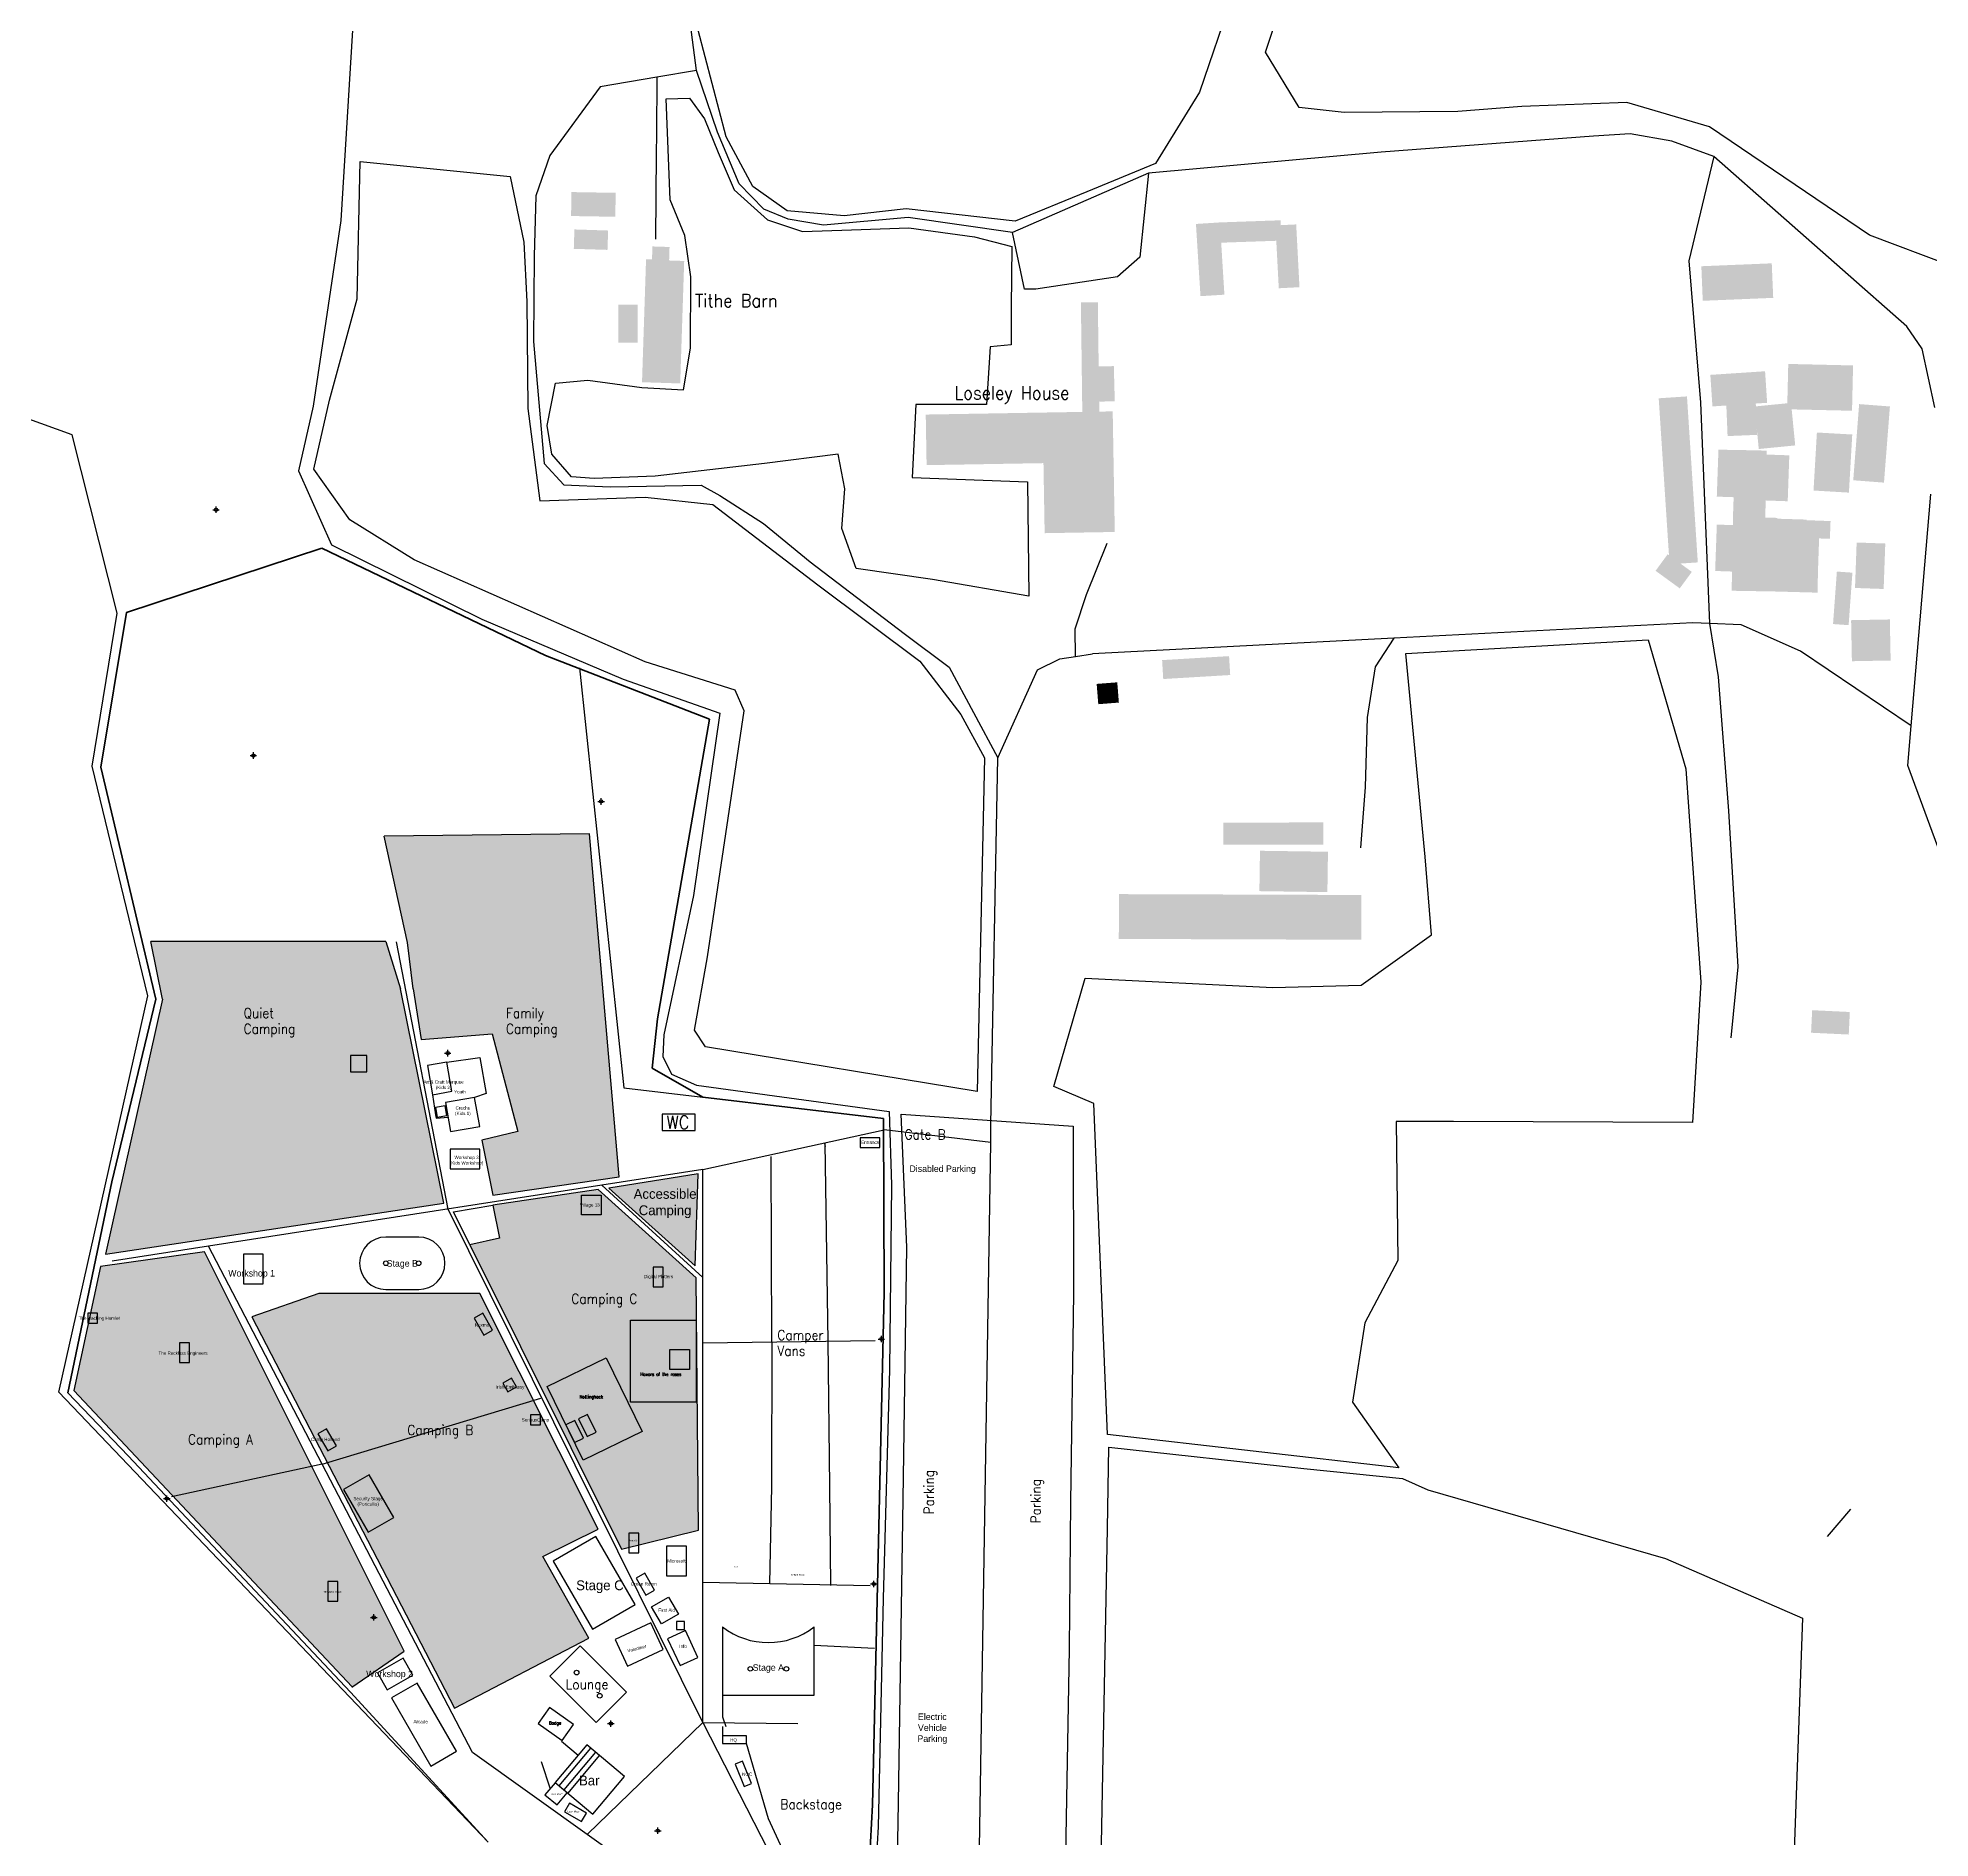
# Model space of a CAD drawing. Header units: metres. Extents: x 495416 to 499623, y 145710 to 148340.
# Drawn here: x 497187 to 497764, y 146727 to 147276 of the extents above; entities that cross this region are included whole.
import ezdxf
from ezdxf.enums import TextEntityAlignment as Align

# ---------------------------------------------------------------- set-up
doc = ezdxf.new("R2010")
doc.units = ezdxf.units.M
doc.header["$PDMODE"] = 34
for name, color, linetype, lineweight, true_color in [('Areas - Camping', 56, 'Continuous', 25, 0x808000), ('Buildings', 253, 'Continuous', 25, 0xa0a0a4), ('Fence (Heras)', 6, 'Continuous', 25, 0xff00ff), ('Fence (picket)', 6, 'Continuous', 25, 0xff00ff), ('Fields', 87, 'Continuous', 25, 0x476d46), ('Labels', 178, 'Continuous', 25, 0x000000), ('License Perimeter', 1, 'Continuous', 40, 0xff0000), ('Paths - Euromat', 16, 'Continuous', 25, 0x800000), ('Paths - Fire Lane', 96, 'Continuous', 25, 0x008000), ('Tents', 136, 'Continuous', 25, 0x008080), ('Tents - Internal Layout', 136, 'Continuous', 25, 0x008080), ('Toilets', 4, 'Continuous', 25, 0x00ffff), ('Trees', 96, 'Continuous', 25, 0x008000), ('Villages', 116, 'Continuous', 25, 0x008040), ('Water - Taps', 5, 'Continuous', 25, 0x0000ff)]:
    doc.layers.add(name, color=color, linetype=linetype, lineweight=lineweight, true_color=true_color)
doc.layers.add('Roads', color=56, linetype='Continuous', true_color=0x808000)
doc.styles.add('textstyle1', font='Standard')
doc.styles.add('textstyle10', font='')
doc.styles.add('textstyle11', font='')
doc.styles.add('textstyle12', font='')
doc.styles.add('textstyle13', font='')
doc.styles.add('textstyle14', font='')
doc.styles.add('textstyle2', font='')
doc.styles.add('textstyle25', font='Standard')
doc.styles.add('textstyle26', font='Standard')
doc.styles.add('textstyle27', font='Standard')
doc.styles.add('textstyle29', font='Standard')
doc.styles.add('textstyle3', font='')
doc.styles.add('textstyle30', font='Standard')
doc.styles.add('textstyle32', font='Standard')
doc.styles.add('textstyle33', font='Standard')
doc.styles.add('textstyle34', font='Standard')
doc.styles.add('textstyle35', font='Standard')
doc.styles.add('textstyle36', font='Standard')
doc.styles.add('textstyle37', font='Standard')
doc.styles.add('textstyle38', font='Standard')
doc.styles.add('textstyle4', font='')
doc.styles.add('textstyle44', font='Standard')
doc.styles.add('textstyle46', font='')
doc.styles.add('textstyle48', font='')
doc.styles.add('textstyle5', font='')
doc.styles.add('textstyle50', font='Standard')
doc.styles.add('textstyle52', font='Standard')
doc.styles.add('textstyle53', font='standard')
doc.styles.add('textstyle54', font='')
doc.styles.add('textstyle55', font='')
doc.styles.add('textstyle56', font='')
doc.styles.add('textstyle57', font='')
doc.styles.add('textstyle58', font='')
doc.styles.add('textstyle59', font='')
doc.styles.add('textstyle6', font='')
doc.styles.add('textstyle60', font='')
doc.styles.add('textstyle61', font='')
doc.styles.add('textstyle64', font='')
doc.styles.add('textstyle65', font='')
doc.styles.add('textstyle66', font='')
doc.styles.add('textstyle67', font='')
doc.styles.add('textstyle68', font='')
doc.styles.add('textstyle69', font='')
doc.styles.add('textstyle7', font='')
doc.styles.add('textstyle70', font='')
doc.styles.add('textstyle71', font='')
doc.styles.add('textstyle72', font='')
doc.styles.add('textstyle75', font='')
doc.styles.add('textstyle76', font='')
doc.styles.add('textstyle77', font='')
doc.styles.add('textstyle78', font='')
doc.styles.add('textstyle79', font='')
doc.styles.add('textstyle8', font='')
doc.styles.add('textstyle9', font='')
doc.styles.get('textstyle10').set_extended_font_data('Inconsolata')
doc.styles.get('textstyle11').set_extended_font_data('Inconsolata')
doc.styles.get('textstyle12').set_extended_font_data('Inconsolata')
doc.styles.get('textstyle13').set_extended_font_data('Inconsolata')
doc.styles.get('textstyle14').set_extended_font_data('Inconsolata')
doc.styles.get('textstyle2').set_extended_font_data('Inconsolata')
doc.styles.get('textstyle3').set_extended_font_data('Inconsolata')
doc.styles.get('textstyle4').set_extended_font_data('Inconsolata')
doc.styles.get('textstyle46').set_extended_font_data('Inconsolata')
doc.styles.get('textstyle48').set_extended_font_data('Inconsolata')
doc.styles.get('textstyle5').set_extended_font_data('Inconsolata')
doc.styles.get('textstyle54').set_extended_font_data('Inconsolata')
doc.styles.get('textstyle55').set_extended_font_data('Inconsolata')
doc.styles.get('textstyle56').set_extended_font_data('Inconsolata')
doc.styles.get('textstyle57').set_extended_font_data('Inconsolata')
doc.styles.get('textstyle58').set_extended_font_data('Inconsolata')
doc.styles.get('textstyle59').set_extended_font_data('Inconsolata')
doc.styles.get('textstyle6').set_extended_font_data('Inconsolata')
doc.styles.get('textstyle60').set_extended_font_data('Inconsolata')
doc.styles.get('textstyle61').set_extended_font_data('Inconsolata')
doc.styles.get('textstyle64').set_extended_font_data('Inconsolata')
doc.styles.get('textstyle65').set_extended_font_data('Inconsolata')
doc.styles.get('textstyle66').set_extended_font_data('Inconsolata')
doc.styles.get('textstyle67').set_extended_font_data('Inconsolata')
doc.styles.get('textstyle68').set_extended_font_data('Inconsolata')
doc.styles.get('textstyle69').set_extended_font_data('Inconsolata')
doc.styles.get('textstyle7').set_extended_font_data('Inconsolata')
doc.styles.get('textstyle70').set_extended_font_data('Inconsolata')
doc.styles.get('textstyle71').set_extended_font_data('Inconsolata')
doc.styles.get('textstyle72').set_extended_font_data('Inconsolata')
doc.styles.get('textstyle75').set_extended_font_data('Inconsolata')
doc.styles.get('textstyle76').set_extended_font_data('Inconsolata')
doc.styles.get('textstyle77').set_extended_font_data('Inconsolata')
doc.styles.get('textstyle78').set_extended_font_data('Inconsolata')
doc.styles.get('textstyle79').set_extended_font_data('Inconsolata')
doc.styles.get('textstyle8').set_extended_font_data('Inconsolata')
doc.styles.get('textstyle9').set_extended_font_data('Inconsolata')

# ---------------------------------------------------------------- blocks, each defined once
blk = doc.blocks.new('MS MiniSwirl')
at = {"layer": 'Tents'}
for p, q in [((10.38, 0), (-10.38, 0)), ((-10.38, 0), (-10.38, -28)), ((-10.38, -28), (10.38, -28))]:
    blk.add_line(p, q, dxfattribs=at)
for centre in [(-2.38, -8.5), (-2.38, -19.5)]:
    blk.add_circle(centre, 0.7, dxfattribs=at)
blk.add_arc((28.63, -14), 23.01, 142.51732, 217.48268, dxfattribs=at)
blk = doc.blocks.new('Tent (15x24)')
at = {"layer": 'Tents'}
for p, q in [((7.5, 0), (-7.5, 0)), ((-7.5, 0), (-7.5, -24)), ((7.5, -24), (7.5, 0)), ((-7.5, -24), (7.5, -24))]:
    blk.add_line(p, q, dxfattribs=at)
blk = doc.blocks.new('Tent (6x9)')
at = {"layer": 'Tents'}
for p, q in [((3, 0), (-3, 0)), ((-3, 0), (-3, -9)), ((3, -9), (3, 0)), ((-3, -9), (3, -9))]:
    blk.add_line(p, q, dxfattribs=at)
blk = doc.blocks.new('Tent (3x6)')
at = {"layer": 'Tents'}
for p, q in [((1.5, 0), (-1.5, 0)), ((-1.5, 0), (-1.5, -6)), ((1.5, -6), (1.5, 0)), ((-1.5, -6), (1.5, -6))]:
    blk.add_line(p, q, dxfattribs=at)
blk = doc.blocks.new('Tent (9x12)')
at = {"layer": 'Tents'}
for p, q in [((4.5, 0), (-4.5, 0)), ((-4.5, 0), (-4.5, -12)), ((4.5, -12), (4.5, 0)), ((-4.5, -12), (4.5, -12))]:
    blk.add_line(p, q, dxfattribs=at)
blk = doc.blocks.new('Toilet Block')
at = {"layer": 'Toilets'}
blk.add_lwpolyline([(-5, 0), (-5, -5), (5, -5), (5, 0), (-5, 0)], dxfattribs=at)
at = {"layer": 'Toilets', "style": 'textstyle1'}
blk.add_text('WC', height=4, dxfattribs=at).set_placement((-0.25, -2.48), align=Align.MIDDLE_CENTER)
blk = doc.blocks.new('Tent (9x9)')
at = {"layer": 'Tents'}
for p, q in [((4.5, 0), (-4.5, 0)), ((-4.5, 0), (-4.5, -9)), ((4.5, -9), (4.5, 0)), ((-4.5, -9), (4.5, -9))]:
    blk.add_line(p, q, dxfattribs=at)
blk = doc.blocks.new('Tent (15x15)')
at = {"layer": 'Tents'}
for p, q in [((7.5, 0), (-7.5, 0)), ((-7.5, 0), (-7.5, -15)), ((7.5, -15), (7.5, 0)), ((-7.5, -15), (7.5, -15))]:
    blk.add_line(p, q, dxfattribs=at)
blk = doc.blocks.new('MS Tent (13x20)')
at = {"layer": 'Tents'}
for p, q in [((6.5, 0), (-6.5, 0)), ((-6.5, 0), (-6.5, -20)), ((6.5, -20), (6.5, 0)), ((-6.5, -20), (6.5, -20))]:
    blk.add_line(p, q, dxfattribs=at)
for centre in [(0, -5), (0, -15)]:
    blk.add_circle(centre, 0.7, dxfattribs=at)
blk = doc.blocks.new('Cold Room (4.8x4.8)')
at = {"layer": 'Tents'}
for p, q in [((2.4, 0), (-2.4, 0)), ((-2.4, 0), (-2.4, -4.8)), ((2.4, -4.8), (2.4, 0)), ((-2.4, -4.8), (2.4, -4.8))]:
    blk.add_line(p, q, dxfattribs=at)
blk = doc.blocks.new('MS Marooned 16x26')
at = {"layer": 'Tents'}
for p, q in [((5, 0), (-5, 0)), ((-5, -16), (5, -16))]:
    blk.add_line(p, q, dxfattribs=at)
for centre in [(-5, -8), (5, -8)]:
    blk.add_circle(centre, 0.7, dxfattribs=at)
for centre, start, end in [((-5, -8), 90, 180), ((5, -8), 0, 90), ((-5, -8), 180, 270), ((5, -8), 270, 0)]:
    blk.add_arc(centre, 8, start, end, dxfattribs=at)
blk = doc.blocks.new('Cabin 2.4x7.3')
at = {"layer": 'Tents'}
for p, q in [((1.2, 0), (-1.2, 0)), ((-1.2, 0), (-1.2, -7.3)), ((1.2, -7.3), (1.2, 0)), ((-1.2, -7.3), (1.2, -7.3))]:
    blk.add_line(p, q, dxfattribs=at)
blk = doc.blocks.new('Village Area (20x24)')
at = {"layer": 'Villages'}
for p, q in [((-12, 0), (13, 0)), ((-12, -20), (-12, 0)), ((13, 0), (13, -20)), ((13, -20), (-12, -20))]:
    blk.add_line(p, q, dxfattribs=at)
blk = doc.blocks.new('Tent (6x6)')
at = {"layer": 'Tents'}
for p, q in [((-3, 0), (3, 0)), ((-3, -6), (-3, 0)), ((3, 0), (3, -6)), ((3, -6), (-3, -6))]:
    blk.add_line(p, q, dxfattribs=at)
blk = doc.blocks.new('NOC DC')
at = {"layer": 'Tents'}
for p, q in [((1.2, 0), (-1.2, 0)), ((-1.2, 0), (-1.2, -2.4)), ((1.2, -2.4), (1.2, 0)), ((-1.2, -2.4), (1.2, -2.4))]:
    blk.add_line(p, q, dxfattribs=at)
blk = doc.blocks.new('Tent (9x24)')
at = {"layer": 'Tents'}
for p, q in [((4.5, 0), (-4.5, 0)), ((-4.5, 0), (-4.5, -24)), ((4.5, -24), (4.5, 0)), ((-4.5, -24), (4.5, -24))]:
    blk.add_line(p, q, dxfattribs=at)
blk = doc.blocks.new('Tent (3x3)')
at = {"layer": 'Tents'}
for p, q in [((1.5, 0), (-1.5, 0)), ((-1.5, 0), (-1.5, -3)), ((1.5, -3), (1.5, 0)), ((-1.5, -3), (1.5, -3))]:
    blk.add_line(p, q, dxfattribs=at)
blk = doc.blocks.new('Tent (9x15)')
at = {"layer": 'Tents'}
for p, q in [((4.5, 0), (-4.5, 0)), ((-4.5, 0), (-4.5, -15)), ((4.5, -15), (4.5, 0)), ((-4.5, -15), (4.5, -15))]:
    blk.add_line(p, q, dxfattribs=at)

msp = doc.modelspace()

# ---------------------------------------------------------------- hatches: boundary and pattern name
at = {"layer": 'Areas - Camping'}
for points in [[(497364.54, 146928.59), (497355.51, 147033.1), (497292.88, 147032.47), (497300, 147000), (497301.68, 146985.89), (497304.19, 146970.49), (497325.8, 146972.16), (497333.67, 146942.36), (497322.65, 146939.74), (497326, 146923)], [(497225.33, 146982.71), (497221.74, 147000.34), (497293.4, 147000.34), (497297.83, 146985.89), (497311.06, 146920.59), (497207.91, 146905.02)], [(497361.35, 146925.17), (497387.73, 146901.44), (497388.56, 146929.49)], [(497365.23, 146815.05), (497388.67, 146820.91), (497388, 146897.82), (497358.14, 146924.75), (497326, 146919.9), (497328, 146909.9), (497319, 146907.9)], [(497206.41, 146901.3), (497198.31, 146863.48), (497283.11, 146773.08), (497299, 146784), (497238.08, 146905.76)], [(497322, 146893), (497273, 146893), (497252.58, 146885.91), (497314.33, 146766.61), (497355.26, 146788), (497341.3, 146812.89), (497358.16, 146821.15)]]:
    msp.add_hatch(color=256, dxfattribs=at).paths.add_polyline_path(points, flags=0)
at = {"layer": 'Buildings'}
for points in [[(497349.98, 147228.77), (497363.47, 147228.54), (497363.34, 147221.24), (497349.86, 147221.47)], [(497350.88, 147217.38), (497361.16, 147217.05), (497360.96, 147211.15), (497350.69, 147211.47)], [(497540.37, 147219.05), (497547.67, 147219.52), (497566.18, 147220.17), (497566.24, 147218.68), (497570.93, 147218.91), (497571.93, 147199.77), (497565.62, 147199.45), (497564.86, 147213.92), (497548.06, 147213.34), (497549.05, 147197.49), (497541.75, 147197.04)], [(497384.35, 147207.77), (497383.13, 147170.43), (497371.49, 147170.81), (497372.72, 147208.3), (497374.54, 147208.24), (497374.66, 147212.2), (497379.88, 147212.03), (497379.75, 147207.92)], [(497694.45, 147206.16), (497715.92, 147207.05), (497716.36, 147196.52), (497694.88, 147195.63)], [(497364.28, 147194.41), (497370.12, 147194.41), (497370.13, 147182.87), (497364.29, 147182.88)], [(497510.86, 147164.89), (497510.89, 147161.85), (497514.99, 147161.92), (497515.62, 147125.16), (497494.24, 147124.79), (497493.88, 147146.14), (497458.25, 147145.53), (497457.99, 147160.95), (497505.72, 147161.76), (497505.29, 147195.12), (497510.46, 147195.18), (497510.71, 147175.6), (497515.33, 147175.72), (497515.62, 147165.01)], [(497720.66, 147164.39), (497720.95, 147176.38), (497740.71, 147175.92), (497740.39, 147162.11), (497721.99, 147162.53), (497723.07, 147151.54), (497711.96, 147150.45), (497711.36, 147156.5), (497711.44, 147154.76), (497702.45, 147154.39), (497702.07, 147163.71), (497697.83, 147163.43), (497697.19, 147173.05), (497713.88, 147174.15), (497714.51, 147164.53), (497711.05, 147164.31), (497711.08, 147163.45)], [(497688.06, 147115.53), (497691.55, 147113), (497687.87, 147107.97), (497680.5, 147113.32), (497684.17, 147118.35), (497684.58, 147118.06), (497681.45, 147165.91), (497690.07, 147166.48), (497693.37, 147115.88)], [(497751.94, 147163.42), (497750.13, 147140.2), (497740.76, 147140.92), (497742.56, 147164.14)], [(497729.68, 147155.48), (497740.46, 147154.87), (497739.44, 147137.16), (497728.65, 147137.79)], [(497729.88, 147106.66), (497717.21, 147107.01), (497703.7, 147107.24), (497703.8, 147113.09), (497698.66, 147113.27), (497699.17, 147127.42), (497704.05, 147127.24), (497704.09, 147129.7), (497704.3, 147135.76), (497699.16, 147135.93), (497699.67, 147150.25), (497704.78, 147150.15), (497704.78, 147150.17), (497714.34, 147149.96), (497714.32, 147148.76), (497721.27, 147148.52), (497720.78, 147134.52), (497714.05, 147134.76), (497713.96, 147129.52), (497717.62, 147129.46), (497717.61, 147129.2), (497726.55, 147128.93), (497726.55, 147128.75), (497733.84, 147128.48), (497733.64, 147123.07), (497730.36, 147123.19), (497730.01, 147113.37)], [(497750.53, 147121.64), (497750.03, 147107.78), (497741.3, 147108.09), (497741.8, 147121.95)], [(497740.51, 147112.75), (497739.35, 147096.75), (497734.6, 147097.09), (497735.77, 147113.09)], [(497751.92, 147098.49), (497752.16, 147085.98), (497740.35, 147085.76), (497740.11, 147098.27)], [(497530.05, 147086.1), (497550.47, 147087.31), (497550.81, 147081.55), (497530.39, 147080.33)], [(497510.59, 147072.66), (497510.1, 147078.84), (497516.38, 147079.33), (497516.87, 147073.15)], [(497548.67, 147036.57), (497579.2, 147036.61), (497579.2, 147029.86), (497548.68, 147029.83)], [(497559.89, 147027.98), (497580.62, 147027.68), (497580.44, 147015.37), (497559.71, 147015.67)], [(497516.9, 147014.76), (497590.81, 147014.5), (497590.77, 147000.85), (497516.85, 147001.11)], [(497727.9, 146972.51), (497728.24, 146979.38), (497739.72, 146978.83), (497739.39, 146971.96)]]:
    msp.add_hatch(color=256, dxfattribs=at).paths.add_polyline_path(points, flags=0)

# ---------------------------------------------------------------- linework, layer by layer
at = {"layer": 'Areas - Camping'}
for p, q in [((497355.51, 147033.1), (497292.88, 147032.47)), ((497364.54, 146928.59), (497355.51, 147033.1)), ((497300, 147000), (497292.88, 147032.47)), ((497293.4, 147000.34), (497221.74, 147000.34)), ((497225.33, 146982.71), (497221.74, 147000.34)), ((497293.4, 147000.34), (497297.83, 146985.89)), ((497301.68, 146985.89), (497300, 147000)), ((497225.33, 146982.71), (497207.91, 146905.02)), ((497311.06, 146920.59), (497297.83, 146985.89)), ((497301.68, 146985.89), (497304.19, 146970.49)), ((497304.19, 146970.49), (497325.8, 146972.16)), ((497325.8, 146972.16), (497333.67, 146942.36)), ((497333.67, 146942.36), (497322.65, 146939.74)), ((497322.65, 146939.74), (497326, 146923)), ((497388.56, 146929.49), (497361.35, 146925.17)), ((497387.73, 146901.44), (497388.56, 146929.49)), ((497326, 146923), (497364.54, 146928.59)), ((497358.14, 146924.75), (497326, 146919.9)), ((497358.14, 146924.75), (497388, 146897.82)), ((497361.35, 146925.17), (497387.73, 146901.44)), ((497207.91, 146905.02), (497311.06, 146920.59)), ((497326, 146919.9), (497328, 146909.9)), ((497238.08, 146905.76), (497206.41, 146901.3)), ((497299, 146784), (497238.08, 146905.76)), ((497328, 146909.9), (497319, 146907.9)), ((497319, 146907.9), (497365.23, 146815.05)), ((497206.41, 146901.3), (497198.31, 146863.48)), ((497388.67, 146820.91), (497388, 146897.82)), ((497273, 146893), (497252.58, 146885.91)), ((497322, 146893), (497273, 146893)), ((497358.16, 146821.15), (497322, 146893)), ((497252.58, 146885.91), (497314.33, 146766.61)), ((497198.31, 146863.48), (497283.11, 146773.08)), ((497341.3, 146812.89), (497358.16, 146821.15)), ((497365.23, 146815.05), (497388.67, 146820.91)), ((497355.26, 146788), (497341.3, 146812.89)), ((497314.33, 146766.61), (497355.26, 146788)), ((497283, 146773), (497299, 146784))]:
    msp.add_line(p, q, dxfattribs=at)
at = {"layer": 'Fence (Heras)'}
for p, q in [((497214.37, 147100.61), (497273.91, 147120.22)), ((497206.48, 147053.51), (497214.37, 147100.61)), ((497352.38, 147083.79), (497365.93, 146955.67)), ((497223.22, 146982.74), (497206.48, 147053.51)), ((497209.83, 146927.03), (497223.22, 146982.74)), ((497287.61, 146965.56), (497282.61, 146965.56)), ((497282.61, 146965.56), (497282.61, 146960.56)), ((497287.61, 146960.56), (497287.61, 146965.56)), ((497282.61, 146960.56), (497287.61, 146960.56)), ((497365.93, 146955.67), (497445.11, 146946.39)), ((497445.11, 146946.39), (497445.35, 146893.31)), ((497196.44, 146862.71), (497209.83, 146927.03)), ((497314, 146917.9), (497326, 146919.9)), ((497319, 146907.9), (497314, 146917.9)), ((497326, 146919.9), (497328, 146909.9)), ((497328, 146909.9), (497319, 146907.9)), ((497445.35, 146893.31), (497441.76, 146737.18)), ((497214.85, 146843.58), (497196.44, 146862.71)), ((497282.59, 146771.49), (497214.85, 146843.58)), ((497442.37, 146784.85), (497424, 146785.68)), ((497282.59, 146771.49), (497324.6, 146725.73)), ((497396, 146770.62), (497396, 146764)), ((497396, 146764), (497397, 146761)), ((497346.96, 146756.54), (497352.02, 146752.29)), ((497396, 146761), (497396, 146758)), ((497410, 146732.9), (497403.3, 146755.8)), ((497340.77, 146750.33), (497343.45, 146742.04)), ((497429, 146691.9), (497410, 146732.9)), ((497441.76, 146737.18), (497439.13, 146689.84))]:
    msp.add_line(p, q, dxfattribs=at)
at = {"layer": 'Fence (picket)'}
for p, q in [((497311.95, 146963.52), (497322, 146965)), ((497322, 146965), (497324, 146954)), ((497307.61, 146953.62), (497308.54, 146947.52)), ((497324, 146954), (497320.43, 146952.78)), ((497308.54, 146947.52), (497308.74, 146946.44)), ((497308.74, 146946.44), (497312.35, 146946.79))]:
    msp.add_line(p, q, dxfattribs=at)
at = {"layer": 'Fields'}
for p, q in [((497578.76, 147368.14), (497541.42, 147259.27)), ((497285.05, 147308.38), (497279.69, 147220.13)), ((497561.57, 147271.45), (497569.67, 147295.42)), ((497397.15, 147245.58), (497388.57, 147278.17)), ((497571.84, 147254.57), (497561.57, 147271.45)), ((497541.42, 147259.27), (497528.06, 147237.44)), ((497378.82, 147257.16), (497386, 147257.4)), ((497380.09, 147226.4), (497378.82, 147257.16)), ((497386, 147257.4), (497390.58, 147251.09)), ((497585.6, 147253.05), (497571.84, 147254.57)), ((497620.22, 147253.31), (497585.6, 147253.05)), ((497639.7, 147254.87), (497620.22, 147253.31)), ((497671.71, 147256.07), (497639.7, 147254.87)), ((497696.93, 147248.62), (497671.71, 147256.07)), ((497390.58, 147251.09), (497394.75, 147240.81)), ((497745.72, 147215.6), (497696.93, 147248.62)), ((497394.75, 147240.81), (497399.63, 147229.49)), ((497405.3, 147230.45), (497397.15, 147245.58)), ((497284.68, 147196.24), (497285.57, 147238.07)), ((497285.57, 147238.07), (497331.25, 147233.47)), ((497528.06, 147237.44), (497507.13, 147228.81)), ((497331.25, 147233.47), (497335.43, 147213.48)), ((497399.63, 147229.49), (497409.7, 147220.29)), ((497415.79, 147223.01), (497405.3, 147230.45)), ((497507.13, 147228.81), (497485.3, 147219.87)), ((497384.56, 147215.55), (497380.09, 147226.4)), ((497433.13, 147221.56), (497415.79, 147223.01)), ((497452, 147223.7), (497433.13, 147221.56)), ((497485.3, 147219.87), (497452, 147223.7)), ((497279.69, 147220.13), (497271.19, 147163.55)), ((497409.7, 147220.29), (497420.44, 147216.72)), ((497420.44, 147216.72), (497435.37, 147217.3)), ((497435.37, 147217.3), (497452.82, 147217.92)), ((497452.82, 147217.92), (497472.87, 147215.1)), ((497335.43, 147213.48), (497336.34, 147195.39)), ((497386.35, 147202.92), (497384.56, 147215.55)), ((497472.87, 147215.1), (497484.27, 147212.22)), ((497484.27, 147212.22), (497484.05, 147193.73)), ((497769.98, 147206.52), (497745.72, 147215.6)), ((497386.28, 147181.23), (497386.35, 147202.92)), ((497276.26, 147165.33), (497284.68, 147196.24)), ((497336.34, 147195.39), (497336.68, 147162.83)), ((497484.05, 147193.73), (497484.07, 147182.22)), ((497384.09, 147168.51), (497386.28, 147181.23)), ((497477.58, 147181.61), (497476.55, 147163.98)), ((497484.07, 147182.22), (497477.58, 147181.61)), ((497345.15, 147170.49), (497355.02, 147171.44)), ((497355.02, 147171.44), (497371.47, 147169.24)), ((497197.75, 147154.79), (497156.85, 147169.44)), ((497271.44, 147144.34), (497276.26, 147165.33)), ((497342.58, 147157.57), (497345.15, 147170.49)), ((497371.47, 147169.24), (497384.09, 147168.51)), ((497271.19, 147163.55), (497266.78, 147143.82)), ((497336.68, 147162.83), (497340.31, 147134.69)), ((497454.92, 147164.05), (497453.89, 147141.77)), ((497476.55, 147163.98), (497454.92, 147164.05)), ((497211.51, 147100.38), (497197.75, 147154.79)), ((497344.01, 147148.88), (497342.58, 147157.57)), ((497349.96, 147141.93), (497344.01, 147148.88)), ((497431.24, 147148.89), (497408.87, 147146.04)), ((497433.28, 147138.28), (497431.24, 147148.89)), ((497266.78, 147143.82), (497276.77, 147121.27)), ((497282.44, 147128.86), (497271.44, 147144.34)), ((497375.47, 147142.22), (497356.95, 147141.48)), ((497408.87, 147146.04), (497375.47, 147142.22)), ((497356.95, 147141.48), (497349.96, 147141.93)), ((497432.45, 147126.17), (497433.28, 147138.28)), ((497453.89, 147141.77), (497489.03, 147140.41)), ((497489.03, 147140.41), (497489.41, 147105.58)), ((497340.31, 147134.69), (497372.48, 147135.74)), ((497372.48, 147135.74), (497393.07, 147133.55)), ((497393.07, 147133.55), (497425.05, 147109.08)), ((497302.02, 147116.71), (497282.44, 147128.86)), ((497436.75, 147114.06), (497432.45, 147126.17)), ((497276.77, 147121.27), (497322.66, 147098.56)), ((497372.43, 147085.6), (497302.02, 147116.71)), ((497460, 147110.63), (497436.75, 147114.06)), ((497425.05, 147109.08), (497456.21, 147085.8)), ((497489.41, 147105.58), (497460, 147110.63)), ((497203.83, 147053.81), (497211.51, 147100.38)), ((497322.66, 147098.56), (497365.78, 147080.28)), ((497604.33, 147088.09), (497678.27, 147092.31)), ((497678.27, 147092.31), (497689.72, 147052.95)), ((497399.93, 147076.98), (497372.43, 147085.6)), ((497456.21, 147085.8), (497468.69, 147069.53)), ((497610.29, 147026.18), (497604.33, 147088.09)), ((497365.78, 147080.28), (497395.25, 147069.9)), ((497402.64, 147070.66), (497399.93, 147076.98)), ((497395.25, 147069.9), (497387.16, 147014.3)), ((497391.49, 146995.64), (497402.64, 147070.66)), ((497468.69, 147069.53), (497475.92, 147056.33)), ((497475.92, 147056.33), (497473.66, 146954.62)), ((497220.85, 146983.74), (497203.83, 147053.81)), ((497689.72, 147052.95), (497694.33, 146987.9)), ((497612.15, 147002.35), (497610.29, 147026.18)), ((497387.16, 147014.3), (497378.11, 146971.88)), ((497590.77, 146987.06), (497612.15, 147002.35)), ((497387.53, 146973.28), (497391.49, 146995.64)), ((497497.07, 146956.09), (497506.58, 146989.11)), ((497506.58, 146989.11), (497563.77, 146986.27)), ((497563.77, 146986.27), (497590.77, 146987.06)), ((497694.33, 146987.9), (497691.76, 146945.19)), ((497193.66, 146862.95), (497220.85, 146983.74)), ((497378.11, 146971.88), (497377.81, 146965.28)), ((497390.82, 146968.17), (497387.53, 146973.28)), ((497377.81, 146965.28), (497380.45, 146959.85)), ((497473.66, 146954.62), (497390.82, 146968.17)), ((497380.45, 146959.85), (497388.12, 146956.49)), ((497388.12, 146956.49), (497446.81, 146948.48)), ((497509.27, 146950.98), (497497.07, 146956.09)), ((497446.81, 146948.48), (497447.51, 146926.18)), ((497450.45, 146947.66), (497502.97, 146944)), ((497452.22, 146907.11), (497450.45, 146947.66)), ((497513.44, 146850.01), (497509.27, 146950.98)), ((497502.97, 146944), (497503.04, 146892.99)), ((497618.86, 146945.49), (497601.41, 146945.43)), ((497601.41, 146945.43), (497601.94, 146903.06)), ((497691.76, 146945.19), (497618.86, 146945.49)), ((497447.51, 146926.18), (497446.89, 146869.88)), ((497451.16, 146837.01), (497452.22, 146907.11)), ((497601.94, 146903.06), (497591.88, 146884.06)), ((497503.04, 146892.99), (497502.16, 146829.45)), ((497591.88, 146884.06), (497588.12, 146859.85)), ((497446.89, 146869.88), (497444.98, 146800.09)), ((497324.6, 146725.73), (497193.66, 146862.95)), ((497588.12, 146859.85), (497602.23, 146839.88)), ((497602.23, 146839.88), (497513.44, 146850.01)), ((497513.36, 146821.36), (497513.79, 146846.18)), ((497513.79, 146846.18), (497573.24, 146839.72)), ((497449.66, 146737.74), (497451.16, 146837.01)), ((497573.24, 146839.72), (497603.35, 146836.63)), ((497603.35, 146836.63), (497611.06, 146833.14)), ((497611.06, 146833.14), (497683.51, 146812.29)), ((497502.16, 146829.45), (497501.71, 146784.68)), ((497510.82, 146682.76), (497513.36, 146821.36)), ((497683.51, 146812.29), (497725.26, 146794.03)), ((497444.98, 146800.09), (497443.49, 146730.43)), ((497725.26, 146794.03), (497719.27, 146627.16)), ((497501.71, 146784.68), (497500.53, 146716.16)), ((497448.52, 146675.3), (497449.66, 146737.74)), ((497443.49, 146730.43), (497440.92, 146687.58))]:
    msp.add_line(p, q, dxfattribs=at)
at = {"layer": 'License Perimeter'}
for p, q in [((497214.37, 147100.61), (497273.91, 147120.22)), ((497273.91, 147120.22), (497342.05, 147087.46)), ((497206.48, 147053.51), (497214.37, 147100.61)), ((497342.05, 147087.46), (497392.03, 147068.1)), ((497392.03, 147068.1), (497376.25, 146976.76)), ((497223.22, 146982.74), (497206.48, 147053.51)), ((497209.83, 146927.03), (497223.22, 146982.74)), ((497376.25, 146976.76), (497374.57, 146961.69)), ((497374.57, 146961.69), (497390, 146952.9)), ((497390, 146952.9), (497445.11, 146946.39)), ((497414.45, 146950.01), (497414.45, 146950.01)), ((497445.11, 146946.39), (497445.35, 146893.31)), ((497196.44, 146862.71), (497209.83, 146927.03)), ((497445.35, 146893.31), (497441.76, 146737.18)), ((497214.85, 146843.58), (497196.44, 146862.71)), ((497282.59, 146771.49), (497214.85, 146843.58)), ((497282.59, 146771.49), (497324.6, 146725.73)), ((497441.76, 146737.18), (497439.13, 146689.84))]:
    msp.add_line(p, q, dxfattribs=at)
msp.add_lwpolyline([(497374.57, 146961.69), (497374.57, 146961.69), (497374.57, 146961.69), (497374.57, 146961.69)], close=True, dxfattribs=at)
at = {"layer": 'Paths - Euromat'}
for p, q in [((497390, 146930.79), (497445.27, 146942.96)), ((497390, 146930.79), (497239.32, 146907.44)), ((497390, 146922.9), (497390, 146930.9)), ((497390, 146802.9), (497390, 146922.9)), ((497390, 146762.27), (497390, 146802.9)), ((497354.88, 146728.25), (497390, 146762.27)), ((497390, 146762.27), (497419, 146761.9)), ((497390, 146762.27), (497426.66, 146690.79)), ((497411, 146688), (497319.76, 146753.07))]:
    msp.add_line(p, q, dxfattribs=at)
at = {"layer": 'Paths - Fire Lane'}
for p, q in [((497312.41, 146918.77), (497296.59, 147000.18)), ((497411.09, 146878.27), (497410.87, 146934.81)), ((497427.39, 146937.84), (497427.18, 146938.74)), ((497427.18, 146938.74), (497428.16, 146878.49)), ((497359.23, 146926.04), (497390, 146897.9)), ((497390, 146762.27), (497312.22, 146919.15)), ((497239.32, 146907.44), (497210, 146902.9)), ((497319.76, 146753.07), (497239.32, 146907.44)), ((497390, 146878), (497442.58, 146878.67)), ((497411.09, 146878.27), (497410.97, 146834.2)), ((497428.16, 146878.53), (497428.65, 146834.23)), ((497273.95, 146840.99), (497340.64, 146861.13)), ((497274, 146841), (497228, 146831)), ((497410.97, 146834.2), (497410.39, 146804.6)), ((497428.65, 146834.23), (497429, 146804)), ((497390, 146805), (497441, 146804))]:
    msp.add_line(p, q, dxfattribs=at)
at = {"layer": 'Roads'}
for points in [[(497765.66, 147163.1), (497761.76, 147181.02), (497757.07, 147187.83), (497698.23, 147239.66), (497685.47, 147244.3), (497672.8, 147246.5), (497661.52, 147245.82), (497596.88, 147240.98), (497525.92, 147234.53), (497484.42, 147216.45), (497452.66, 147221.02), (497426.85, 147218.64), (497416, 147220.49), (497408.66, 147223.53), (497401.06, 147231.24), (497394.51, 147246.99), (497388.05, 147265.87), (497383.42, 147301.79)], [(497388.05, 147265.87), (497375.96, 147263.8), (497358.78, 147260.88), (497343.43, 147239.93), (497339.1, 147227.58), (497338.62, 147209.25), (497338.42, 147183.21), (497341.61, 147146.07), (497347.67, 147139.57), (497361.78, 147138.88), (497389.53, 147139.4), (497395.23, 147136.32), (497408.54, 147127.77), (497422.72, 147116.06), (497451.39, 147094.21), (497465.17, 147083.9), (497479.95, 147056.27)], [(497375.96, 147263.8), (497375.87, 147246.3), (497375.84, 147240.63), (497375.64, 147214.45)], [(497525.92, 147234.53), (497523.23, 147208.95), (497516.5, 147202.97), (497491.57, 147199.19), (497488.06, 147199.13), (497484.42, 147216.45)], [(497698.23, 147239.66), (497690.6, 147207.81), (497694.15, 147164.63), (497696.97, 147097.25), (497699.62, 147080.99), (497702.74, 147040.13), (497705.6, 146992.63), (497703.47, 146970.97)], [(497779.24, 146994.78), (497757.4, 147053.99), (497758.44, 147066.08), (497764.46, 147136.64)], [(497503.6, 147087.24), (497503.5, 147095.65), (497507, 147106.12), (497513.3, 147121.7)], [(497758.44, 147066.08), (497724.7, 147088.82), (497706.58, 147096.86), (497696.97, 147097.25), (497691.85, 147097.46), (497600.65, 147092.76), (497508.82, 147088.04)], [(497600.65, 147092.76), (497594.96, 147084.06), (497592.52, 147068.62), (497591.94, 147047.37), (497590.54, 147028.84)], [(497462.81, 146198.32), (497463.86, 146208.31), (497471.42, 146514.41), (497471.47, 146516.59), (497471.54, 146549.26), (497473.7, 146679.63), (497477.84, 146939.02), (497477.82, 146944.52), (497479.95, 147056.27), (497492.02, 147083.09), (497498.91, 147086.52), (497503.6, 147087.24), (497508.82, 147088.04)], [(497477.84, 146939.02), (497445.27, 146942.96)], [(497732.96, 146818.91), (497740.01, 146827.26)]]:
    msp.add_lwpolyline(points, dxfattribs=at)
at = {"layer": 'Tents - Internal Layout'}
for p, q in [((497355.79, 146754.45), (497346.15, 146742.96)), ((497357.32, 146753.17), (497347.68, 146741.68)), ((497358.47, 146752.2), (497348.83, 146740.71))]:
    msp.add_line(p, q, dxfattribs=at)
at = {"layer": 'Trees'}
for p in [(497241.62, 147131.95), (497253, 147057), (497359, 147043), (497312.25, 146966.31), (497289.7, 146794.29), (497376.3, 146729.27)]:
    msp.add_point(p, dxfattribs=at)
at = {"layer": 'Water - Taps'}
for p in [(497444.46, 146879.15), (497226.61, 146830.49), (497442.19, 146804.47), (497362, 146761.9)]:
    msp.add_point(p, dxfattribs=at)

# ---------------------------------------------------------------- block references
at = {"layer": 'Tents'}
for name, p, rotation in [('Tent (6x9)', (497309, 146963), 9.999999999999988), ('Tent (9x9)', (497316, 146952), 10), ('Tent (3x3)', (497308.74, 146948.25), 100), ('Tent (3x6)', (497438, 146939), 90), ('Tent (6x9)', (497313, 146934), 90), ('Tent (3x6)', (497321.61, 146886.28), 30), ('Tent (6x6)', (497386, 146872.9), 270), ('Tent (3x3)', (497330.4, 146866.43), 30), ('Tent (3x6)', (497349.64, 146853.66), 26), ('Tent (3x6)', (497353.49, 146855.45), 26), ('Tent (3x6)', (497274, 146851), 30), ('Tent (9x15)', (497284.42, 146835.49), 30), ('Tent (15x24)', (497350.91, 146815.22), 30), ('Tent (3x6)', (497371, 146807), 30), ('Tent (6x6)', (497377, 146799), 30), ('Tent (9x12)', (497365.2, 146783.5), 115), ('MS MiniSwirl', (497396, 146781), 90), ('MS Tent (13x20)', (497348, 146781), 45), ('Tent (6x9)', (497382, 146789), 25), ('Tent (6x9)', (497292.34, 146774.81), 120), ('Tent (9x24)', (497299, 146772), 30), ('Tent (6x9)', (497341.54, 146764.39), 55.00000000000001), ('Cabin 2.4x7.3', (497396, 146757), 90), ('Tent (15x15)', (497349.82, 146749.67), 50), ('Cabin 2.4x7.3', (497401, 146750), 22), ('Cold Room (4.8x4.8)', (497346.83, 146742.33), 320), ('Tent (3x6)', (497348.63, 146736.36), 60)]:
    msp.add_blockref(name, p, dxfattribs=dict(at, rotation=rotation))
for name, p in [('Tent (6x6)', (497356, 146923)), ('MS Marooned 16x26', (497298.4, 146910.23)), ('Tent (6x9)', (497253, 146905)), ('Tent (3x6)', (497376.41, 146901.02)), ('Tent (3x3)', (497204, 146887)), ('Tent (3x6)', (497232, 146878)), ('Tent (3x3)', (497339, 146856)), ('Tent (3x6)', (497369, 146820)), ('Tent (6x9)', (497382, 146816)), ('Tent (3x6)', (497277.25, 146805.23)), ('NOC DC', (497383.2, 146793))]:
    msp.add_blockref(name, p, dxfattribs=at)
at = {"layer": 'Toilets'}
msp.add_blockref('Toilet Block', (497382.67, 146947.67), dxfattribs=at)
at = {"layer": 'Villages'}
for p, rotation in [((497388, 146872.9), 270), ((497348.29, 146853), 116)]:
    msp.add_blockref('Village Area (20x24)', p, dxfattribs=dict(at, rotation=rotation))

# ---------------------------------------------------------------- texts
at = {"layer": 'Buildings'}
for s, style, p in [('Tithe Barn', 'textstyle26', (497400.24, 147197.7)), ('Loseley House', 'textstyle25', (497484.27, 147169.57))]:
    msp.add_text(s, height=4, dxfattribs=dict(at, style=style)).set_placement(p, align=Align.TOP_CENTER)
at = {"layer": 'Labels'}
for s, height, style, p in [('Youth', 1, 'textstyle71', (497316, 146955)), ('Gate B', 3, 'textstyle32', (497457.78, 146943)), ('Disabled Parking', 2, 'textstyle78', (497463.13, 146932.07)), ('Backstage', 3, 'textstyle27', (497423.05, 146738.82))]:
    msp.add_text(s, height=height, dxfattribs=dict(at, style=style)).set_placement(p, align=Align.TOP_CENTER)
for style, p in [('textstyle29', (497457.45, 146825.65)), ('textstyle30', (497490, 146822.9))]:
    msp.add_text('Parking', height=3, rotation=90, dxfattribs=dict(at, style=style)).set_placement(p, align=Align.TOP_LEFT)
at = {"layer": 'Labels', "char_height": 3, "line_spacing_factor": 0.96}
for s, insert, attachment_point, style in [('Quiet\\PCamping', (497250, 146980), 1, 'textstyle34'), ('Family\\PCamping', (497330, 146980), 1, 'textstyle33'), ('Camping C', (497360, 146892.9), 2, 'textstyle38'), ('Camper\\PVans', (497412.74, 146881.84), 1, 'textstyle35'), ('Camping A', (497242.97, 146850.03), 2, 'textstyle36'), ('Camping B', (497310, 146852.9), 2, 'textstyle37')]:
    msp.add_mtext(s, dxfattribs=dict(at, insert=insert, attachment_point=attachment_point, style=style))
at = {"layer": 'Labels', "attachment_point": 2}
for s, insert, char_height, style in [('Accessible\\PCamping', (497378.52, 146924.89), 3, 'textstyle54'), ('Electric\\PVehicle\\PParking', (497460, 146765), 2, 'textstyle79')]:
    msp.add_mtext(s, dxfattribs=dict(at, insert=insert, char_height=char_height, style=style))
at = {"layer": 'Tents'}
for s, height, style, p in [('Entrance', 1, 'textstyle57', (497441.06, 146939.62)), ('Workshop 1', 2, 'textstyle5', (497252.47, 146900.2)), ('Stage B', 2, 'textstyle3', (497298.4, 146903.2)), ('Stage C', 3, 'textstyle4', (497358.66, 146805.58)), ('Green Room', 1, 'textstyle9', (497372, 146805)), ('First Aid', 1, 'textstyle8', (497379, 146797)), ('Info', 1, 'textstyle7', (497384, 146786)), ('Workshop 2', 2, 'textstyle6', (497294.53, 146778.08)), ('Lounge', 3, 'textstyle44', (497354.74, 146775.39)), ('Arcade', 1, 'textstyle48', (497304, 146763)), ('Badge', 1, 'textstyle50', (497344.99, 146762.59)), ('Cold Room', 0.5, 'textstyle46', (497345.64, 146740.67)), ('Laser Maze', 0.5, 'textstyle76', (497350.58, 146735.39))]:
    msp.add_text(s, height=height, dxfattribs=dict(at, style=style)).set_placement(p, align=Align.TOP_CENTER)
at = {"layer": 'Tents', "style": 'textstyle10'}
msp.add_text('Volunteer', height=1, rotation=15, dxfattribs=at).set_placement((497369.8, 146785.3), align=Align.TOP_CENTER)
at = {"layer": 'Tents'}
for s, height, style, p in [('Stage A', 2, 'textstyle2', (497410, 146779)), ('Bar', 3, 'textstyle14', (497355.41, 146744.57))]:
    msp.add_text(s, height=height, dxfattribs=dict(at, style=style)).set_placement(p, align=Align.MIDDLE_CENTER)
for s, style, p in [('HQ', 'textstyle12', (497398.36, 146757.44)), ('NOC', 'textstyle13', (497402, 146747))]:
    msp.add_text(s, height=1, dxfattribs=dict(at, style=style)).set_placement(p, align=Align.TOP_LEFT)
at = {"layer": 'Tents', "char_height": 1, "attachment_point": 2}
for s, insert, style in [('Art & Craft Marquee\\P(Kids 2)', (497311, 146958), 'textstyle56'), ('Creche \\P(Kids 1)', (497316.87, 146950.08), 'textstyle11'), ('Workshop 3\\P(Kids Workshop)', (497318, 146935), 'textstyle55'), ('Security Stage\\P(Portcullis)', (497288, 146831), 'textstyle64')]:
    msp.add_mtext(s, dxfattribs=dict(at, insert=insert, style=style))
at = {"layer": 'Villages'}
for s, height, style, p in [('Village 13', 1, 'textstyle77', (497355.57, 146920.5)), ('Digital Plotters', 1, 'textstyle69', (497376.53, 146898.69)), ('The Hacking Hamlet', 1, 'textstyle58', (497206, 146886)), ('Nexmo', 1, 'textstyle65', (497322.69, 146883.91)), ('The Reckless Engineers', 1, 'textstyle70', (497231.54, 146875.35)), ('Irish Embassy', 1, 'textstyle66', (497331.28, 146865.03)), ('SeriousCamp', 1, 'textstyle72', (497339, 146855)), ('Camp Holland', 1, 'textstyle61', (497274.92, 146849.04)), ("Sympa'the", 0.5, 'textstyle59', (497369, 146818)), ('Microsoft', 1, 'textstyle75', (497382, 146812)), ('HCD', 0.5, 'textstyle67', (497400, 146810)), ('The Maths Village', 0.5, 'textstyle60', (497277.13, 146802.32)), ('Fablab Truck', 0.5, 'textstyle68', (497419, 146807.5))]:
    msp.add_text(s, height=height, dxfattribs=dict(at, style=style)).set_placement(p, align=Align.TOP_CENTER)
for s, style, p in [('Haxors of the roses', 'textstyle52', (497371, 146868.9)), ('Nottinghack', 'textstyle53', (497352.43, 146862.04))]:
    msp.add_text(s, height=1, dxfattribs=dict(at, style=style)).set_placement(p, align=Align.TOP_LEFT)

doc.saveas('drawing.dxf')
